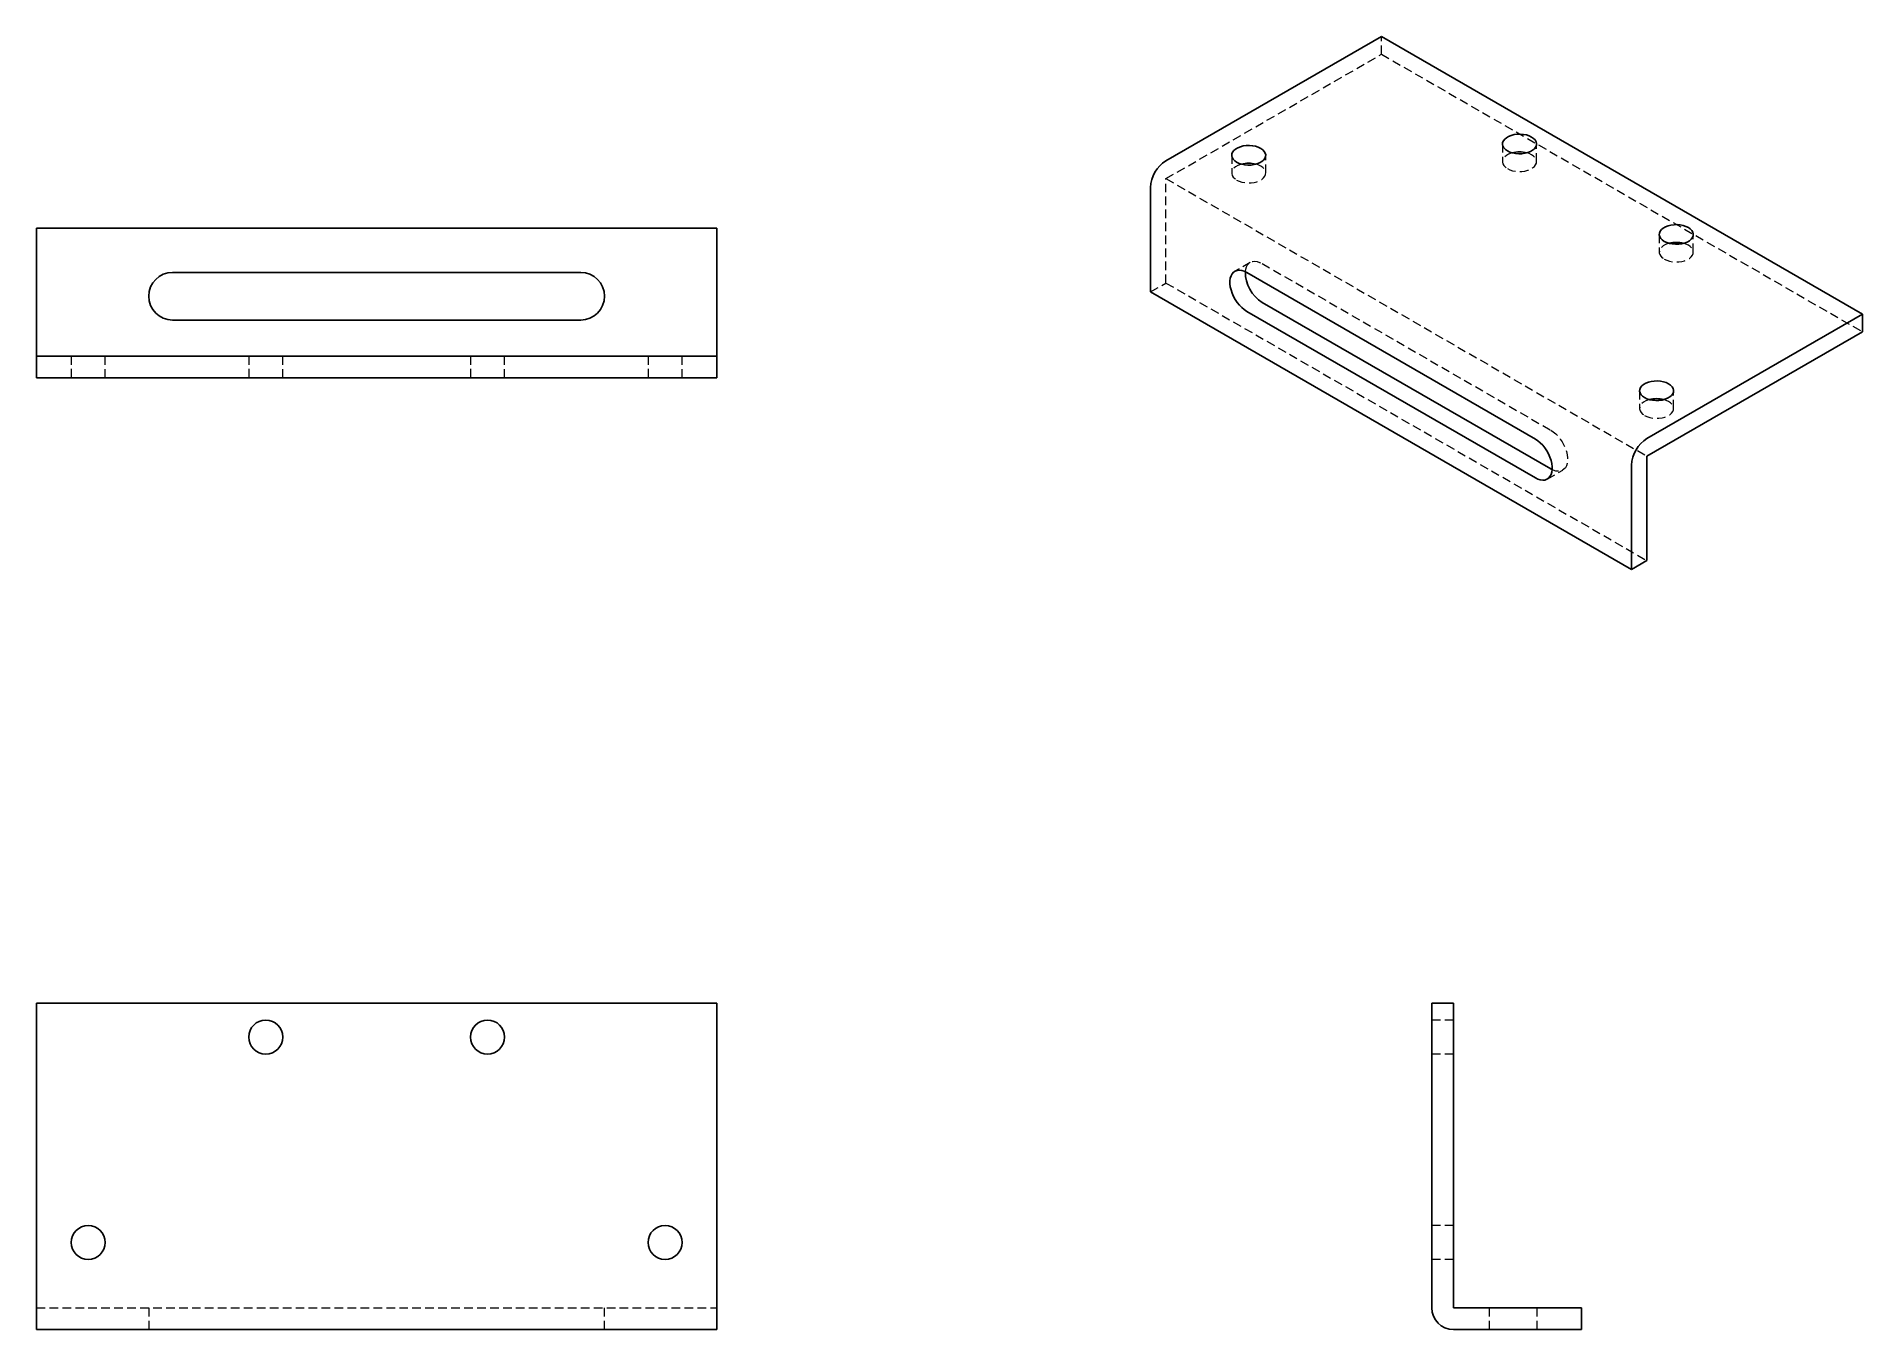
# Model space of a CAD drawing. Header units: millimetres. Extents: x 286 to 555, y 202 to 392.
import ezdxf

# ---------------------------------------------------------------- set-up
doc = ezdxf.new("R2010")
doc.units = ezdxf.units.MM
doc.linetypes.add('HIDDEN', pattern=[1.905, 1.27, -0.635])

msp = doc.modelspace()

# ---------------------------------------------------------------- linework, layer by layer
at = {"color": 7, "linetype": 'Continuous', "lineweight": 25}
for p, q in [((484, 392.07), (452.32, 373.78)), ((484, 392.07), (554.71, 351.25)), ((450.05, 369.86), (450.05, 354.51)), ((286.29, 363.88), (386.29, 363.88)), ((286.29, 363.88), (286.29, 345.08)), ((386.29, 363.88), (386.29, 345.08)), ((366.29, 357.38), (306.29, 357.38)), ((464.2, 357.37), (506.62, 332.88)), ((450.05, 354.51), (520.76, 313.69)), ((506.62, 327.16), (464.2, 351.65)), ((508.89, 328.47), (466.46, 352.96)), ((306.29, 350.38), (366.29, 350.38)), ((554.71, 351.25), (523.03, 332.96)), ((554.71, 348.64), (554.71, 351.25)), ((523.03, 330.35), (554.71, 348.64)), ((286.29, 345.08), (286.29, 341.88)), ((286.29, 345.08), (386.29, 345.08)), ((386.29, 345.08), (386.29, 341.88)), ((286.29, 341.88), (386.29, 341.88)), ((523.03, 315), (523.03, 330.35)), ((509.09, 328.36), (508.89, 328.47)), ((520.76, 329.04), (520.76, 313.69)), ((520.76, 313.69), (523.03, 315)), ((286.29, 249.93), (386.29, 249.93)), ((286.29, 249.93), (286.29, 205.13)), ((386.29, 249.93), (386.29, 205.13)), ((491.38, 249.93), (491.38, 205.13)), ((494.58, 249.93), (491.38, 249.93)), ((494.58, 205.13), (494.58, 249.93)), ((286.29, 205.13), (286.29, 201.93)), ((386.29, 205.13), (386.29, 201.93)), ((513.38, 205.13), (494.58, 205.13)), ((513.38, 201.93), (513.38, 205.13)), ((286.29, 201.93), (386.29, 201.93)), ((494.58, 201.93), (513.38, 201.93))]:
    msp.add_line(p, q, dxfattribs=at)
at = {"color": 7, "linetype": 'HIDDEN', "lineweight": 18}
for p, q in [((484, 389.46), (484, 392.07)), ((452.32, 371.17), (484, 389.46)), ((484, 389.46), (554.71, 348.64)), ((501.79, 376.27), (501.79, 373.66)), ((506.79, 373.66), (506.79, 376.27)), ((461.98, 374.6), (461.98, 371.98)), ((466.98, 371.98), (466.98, 374.6)), ((452.32, 371.17), (523.03, 330.35)), ((452.32, 355.82), (452.32, 371.17)), ((524.84, 362.96), (524.84, 360.35)), ((529.84, 360.35), (529.84, 362.96)), ((464.71, 358.85), (462.45, 357.54)), ((466.46, 358.68), (508.89, 334.18)), ((450.05, 354.51), (452.32, 355.82)), ((452.32, 355.82), (523.03, 315)), ((291.39, 345.08), (291.39, 341.88)), ((296.39, 341.88), (296.39, 345.08)), ((317.49, 345.08), (317.49, 341.88)), ((322.49, 341.88), (322.49, 345.08)), ((350.09, 345.08), (350.09, 341.88)), ((355.09, 341.88), (355.09, 345.08)), ((376.19, 345.08), (376.19, 341.88)), ((381.19, 341.88), (381.19, 345.08)), ((521.94, 339.98), (521.94, 337.37)), ((526.94, 337.37), (526.94, 339.98)), ((508.37, 326.99), (510.64, 328.3)), ((494.58, 247.43), (491.38, 247.43)), ((494.58, 242.43), (491.38, 242.43)), ((494.58, 217.23), (491.38, 217.23)), ((494.58, 212.23), (491.38, 212.23)), ((286.29, 205.13), (386.29, 205.13)), ((302.79, 205.13), (302.79, 201.93)), ((369.79, 201.93), (369.79, 205.13)), ((499.88, 201.93), (499.88, 205.13)), ((506.88, 201.93), (506.88, 205.13))]:
    msp.add_line(p, q, dxfattribs=at)
at = {"color": 7, "linetype": 'Continuous', "lineweight": 25, "flags": 128}
for points in [[(466.25, 375.62), (465.89, 375.79), (465.49, 375.92), (465.05, 376), (464.59, 376.04), (464.13, 376.03), (463.68, 375.97), (463.26, 375.86), (462.88, 375.71), (462.56, 375.52), (462.3, 375.3), (462.11, 375.06), (462, 374.8), (461.98, 374.53), (462.05, 374.27), (462.19, 374.01), (462.42, 373.78), (462.71, 373.58)], [(506.06, 377.29), (505.7, 377.46), (505.3, 377.59), (504.86, 377.68), (504.4, 377.71), (503.94, 377.7), (503.49, 377.64), (503.07, 377.53), (502.69, 377.38), (502.37, 377.19), (502.11, 376.97), (501.92, 376.73), (501.81, 376.47), (501.79, 376.2), (501.86, 375.94), (502, 375.69), (502.23, 375.46), (502.52, 375.25)], [(502.52, 375.25), (502.88, 375.08), (503.28, 374.95), (503.72, 374.87), (504.17, 374.83), (504.63, 374.84), (505.08, 374.9), (505.51, 375.01), (505.89, 375.16), (506.21, 375.35), (506.47, 375.57), (506.66, 375.81), (506.77, 376.07), (506.79, 376.34), (506.72, 376.6), (506.58, 376.85), (506.35, 377.09), (506.06, 377.29)], [(462.71, 373.58), (463.07, 373.41), (463.47, 373.28), (463.91, 373.19), (464.36, 373.16), (464.82, 373.17), (465.27, 373.23), (465.7, 373.34), (466.08, 373.49), (466.4, 373.68), (466.66, 373.9), (466.85, 374.14), (466.96, 374.4), (466.98, 374.66), (466.91, 374.93), (466.77, 375.18), (466.54, 375.41), (466.25, 375.62)], [(529.11, 363.98), (528.75, 364.15), (528.35, 364.28), (527.91, 364.37), (527.46, 364.41), (527, 364.39), (526.55, 364.33), (526.12, 364.22), (525.74, 364.07), (525.42, 363.89), (525.16, 363.67), (524.97, 363.42), (524.86, 363.16), (524.84, 362.9), (524.91, 362.63), (525.05, 362.38), (525.28, 362.15), (525.57, 361.94)], [(525.57, 361.94), (525.93, 361.77), (526.33, 361.64), (526.77, 361.56), (527.23, 361.52), (527.69, 361.53), (528.14, 361.6), (528.56, 361.7), (528.94, 361.85), (529.26, 362.04), (529.52, 362.26), (529.71, 362.51), (529.82, 362.76), (529.84, 363.03), (529.77, 363.29), (529.63, 363.55), (529.4, 363.78), (529.11, 363.98)], [(464.2, 351.65), (463.83, 351.9), (463.47, 352.2), (463.12, 352.56), (462.8, 352.96), (462.51, 353.39), (462.26, 353.85), (462.05, 354.32), (461.89, 354.8), (461.78, 355.27), (461.73, 355.72), (461.73, 356.15), (461.78, 356.54), (461.89, 356.89), (462.05, 357.18), (462.26, 357.41), (462.51, 357.58), (462.8, 357.68), (463.12, 357.71), (463.47, 357.66), (463.83, 357.55), (464.2, 357.37)], [(526.21, 341), (525.85, 341.17), (525.45, 341.3), (525.01, 341.39), (524.56, 341.42), (524.1, 341.41), (523.65, 341.35), (523.23, 341.24), (522.84, 341.09), (522.52, 340.9), (522.26, 340.68), (522.07, 340.44), (521.97, 340.18), (521.94, 339.92), (522.01, 339.65), (522.15, 339.4), (522.38, 339.17), (522.67, 338.96)], [(522.67, 338.96), (523.03, 338.79), (523.43, 338.66), (523.87, 338.58), (524.33, 338.54), (524.79, 338.55), (525.24, 338.61), (525.66, 338.72), (526.04, 338.87), (526.37, 339.06), (526.63, 339.28), (526.81, 339.52), (526.92, 339.78), (526.94, 340.05), (526.88, 340.31), (526.73, 340.57), (526.5, 340.8), (526.21, 341)], [(506.62, 332.88), (506.99, 332.63), (507.35, 332.33), (507.7, 331.98), (508.02, 331.58), (508.31, 331.14), (508.56, 330.69), (508.77, 330.21), (508.93, 329.73), (509.04, 329.26), (509.09, 328.81), (509.09, 328.38), (509.04, 327.99), (508.93, 327.65), (508.77, 327.35), (508.56, 327.12), (508.31, 326.95), (508.02, 326.85), (507.7, 326.83), (507.35, 326.87), (506.99, 326.98), (506.62, 327.16)]]:
    msp.add_lwpolyline(points, dxfattribs=at)
at = {"color": 7, "linetype": 'HIDDEN', "lineweight": 18, "flags": 128}
for points in [[(463.42, 373.29), (463.26, 373.25), (462.88, 373.1), (462.56, 372.91), (462.3, 372.69), (462.11, 372.44), (462, 372.18), (461.98, 371.92), (462.05, 371.65), (462.19, 371.4), (462.42, 371.17), (462.71, 370.96)], [(466.25, 373.01), (465.89, 373.18), (465.54, 373.29)], [(503.23, 374.97), (503.07, 374.92), (502.69, 374.77), (502.37, 374.58), (502.11, 374.36), (501.92, 374.12), (501.81, 373.86), (501.79, 373.59), (501.86, 373.33), (502, 373.08), (502.23, 372.84), (502.52, 372.64)], [(502.52, 372.64), (502.88, 372.47), (503.28, 372.34), (503.72, 372.25), (504.17, 372.22), (504.63, 372.23), (505.08, 372.29), (505.51, 372.4), (505.89, 372.55), (506.21, 372.74), (506.47, 372.96), (506.66, 373.2), (506.77, 373.46), (506.79, 373.73), (506.72, 373.99), (506.58, 374.24), (506.35, 374.47), (506.06, 374.68)], [(506.06, 374.68), (505.7, 374.85), (505.35, 374.97)], [(462.71, 370.96), (463.07, 370.79), (463.47, 370.66), (463.91, 370.58), (464.36, 370.54), (464.82, 370.56), (465.27, 370.62), (465.7, 370.72), (466.08, 370.87), (466.4, 371.06), (466.66, 371.28), (466.85, 371.53), (466.96, 371.79), (466.98, 372.05), (466.91, 372.32), (466.77, 372.57), (466.54, 372.8), (466.25, 373.01)], [(526.28, 361.66), (526.12, 361.61), (525.74, 361.46), (525.42, 361.27), (525.16, 361.05), (524.97, 360.81), (524.86, 360.55), (524.84, 360.28), (524.91, 360.02), (525.05, 359.77), (525.28, 359.54), (525.57, 359.33)], [(525.57, 359.33), (525.93, 359.16), (526.33, 359.03), (526.77, 358.95), (527.23, 358.91), (527.69, 358.92), (528.14, 358.98), (528.56, 359.09), (528.94, 359.24), (529.26, 359.43), (529.52, 359.65), (529.71, 359.89), (529.82, 360.15), (529.84, 360.42), (529.77, 360.68), (529.63, 360.93), (529.4, 361.17), (529.11, 361.37)], [(529.11, 361.37), (528.75, 361.54), (528.4, 361.66)], [(463.99, 357.48), (464.05, 357.85), (464.16, 358.19), (464.32, 358.49), (464.52, 358.72), (464.78, 358.89), (465.06, 358.99), (465.39, 359.01), (465.73, 358.97), (466.09, 358.86), (466.46, 358.68)], [(523.38, 338.68), (523.23, 338.63), (522.84, 338.48), (522.52, 338.29), (522.26, 338.07), (522.07, 337.83), (521.97, 337.57), (521.94, 337.3), (522.01, 337.04), (522.15, 336.79), (522.38, 336.55), (522.67, 336.35)], [(522.67, 336.35), (523.03, 336.18), (523.43, 336.05), (523.87, 335.96), (524.33, 335.93), (524.79, 335.94), (525.24, 336), (525.66, 336.11), (526.04, 336.26), (526.37, 336.45), (526.63, 336.67), (526.81, 336.91), (526.92, 337.17), (526.94, 337.44), (526.88, 337.7), (526.73, 337.95), (526.5, 338.18), (526.21, 338.39)], [(526.21, 338.39), (525.85, 338.56), (525.5, 338.68)], [(508.89, 334.18), (509.25, 333.94), (509.61, 333.64), (509.96, 333.28), (510.28, 332.88), (510.57, 332.45), (510.82, 331.99), (511.03, 331.52), (511.19, 331.04), (511.3, 330.57), (511.35, 330.12), (511.35, 329.69), (511.3, 329.3), (511.19, 328.95), (511.03, 328.66), (510.82, 328.43), (510.57, 328.26), (510.28, 328.16), (509.96, 328.13), (509.61, 328.17), (509.25, 328.29), (509.09, 328.36)]]:
    msp.add_lwpolyline(points, dxfattribs=at)
at = {"color": 7, "linetype": 'Continuous', "lineweight": 25}
for centre, radius, start, end in [((454.93, 369.66), 4.88, 122.3869, 177.6131), ((464.48, 369.3), 4.13, 75.0944, 104.9056), ((504.29, 370.97), 4.13, 75.0944, 104.9056), ((527.34, 357.67), 4.13, 75.0944, 104.9056), ((306.29, 353.88), 3.5, 90, 270), ((366.29, 353.88), 3.5, 270, 90), ((469.26, 357.42), 5.27, 179.4074, 237.8602), ((524.44, 334.69), 4.13, 75.0944, 104.9056), ((525.64, 328.84), 4.88, 122.3869, 177.6131), ((319.99, 244.93), 2.5, 90, 270), ((319.99, 244.93), 2.5, 270, 90), ((352.59, 244.93), 2.5, 90, 270), ((352.59, 244.93), 2.5, 270, 90), ((293.89, 214.73), 2.5, 90, 270), ((293.89, 214.73), 2.5, 270, 90), ((378.69, 214.73), 2.5, 90, 270), ((378.69, 214.73), 2.5, 270, 90), ((494.58, 205.13), 3.2, 180, 270)]:
    msp.add_arc(centre, radius, start, end, dxfattribs=at)

doc.saveas('drawing.dxf')
